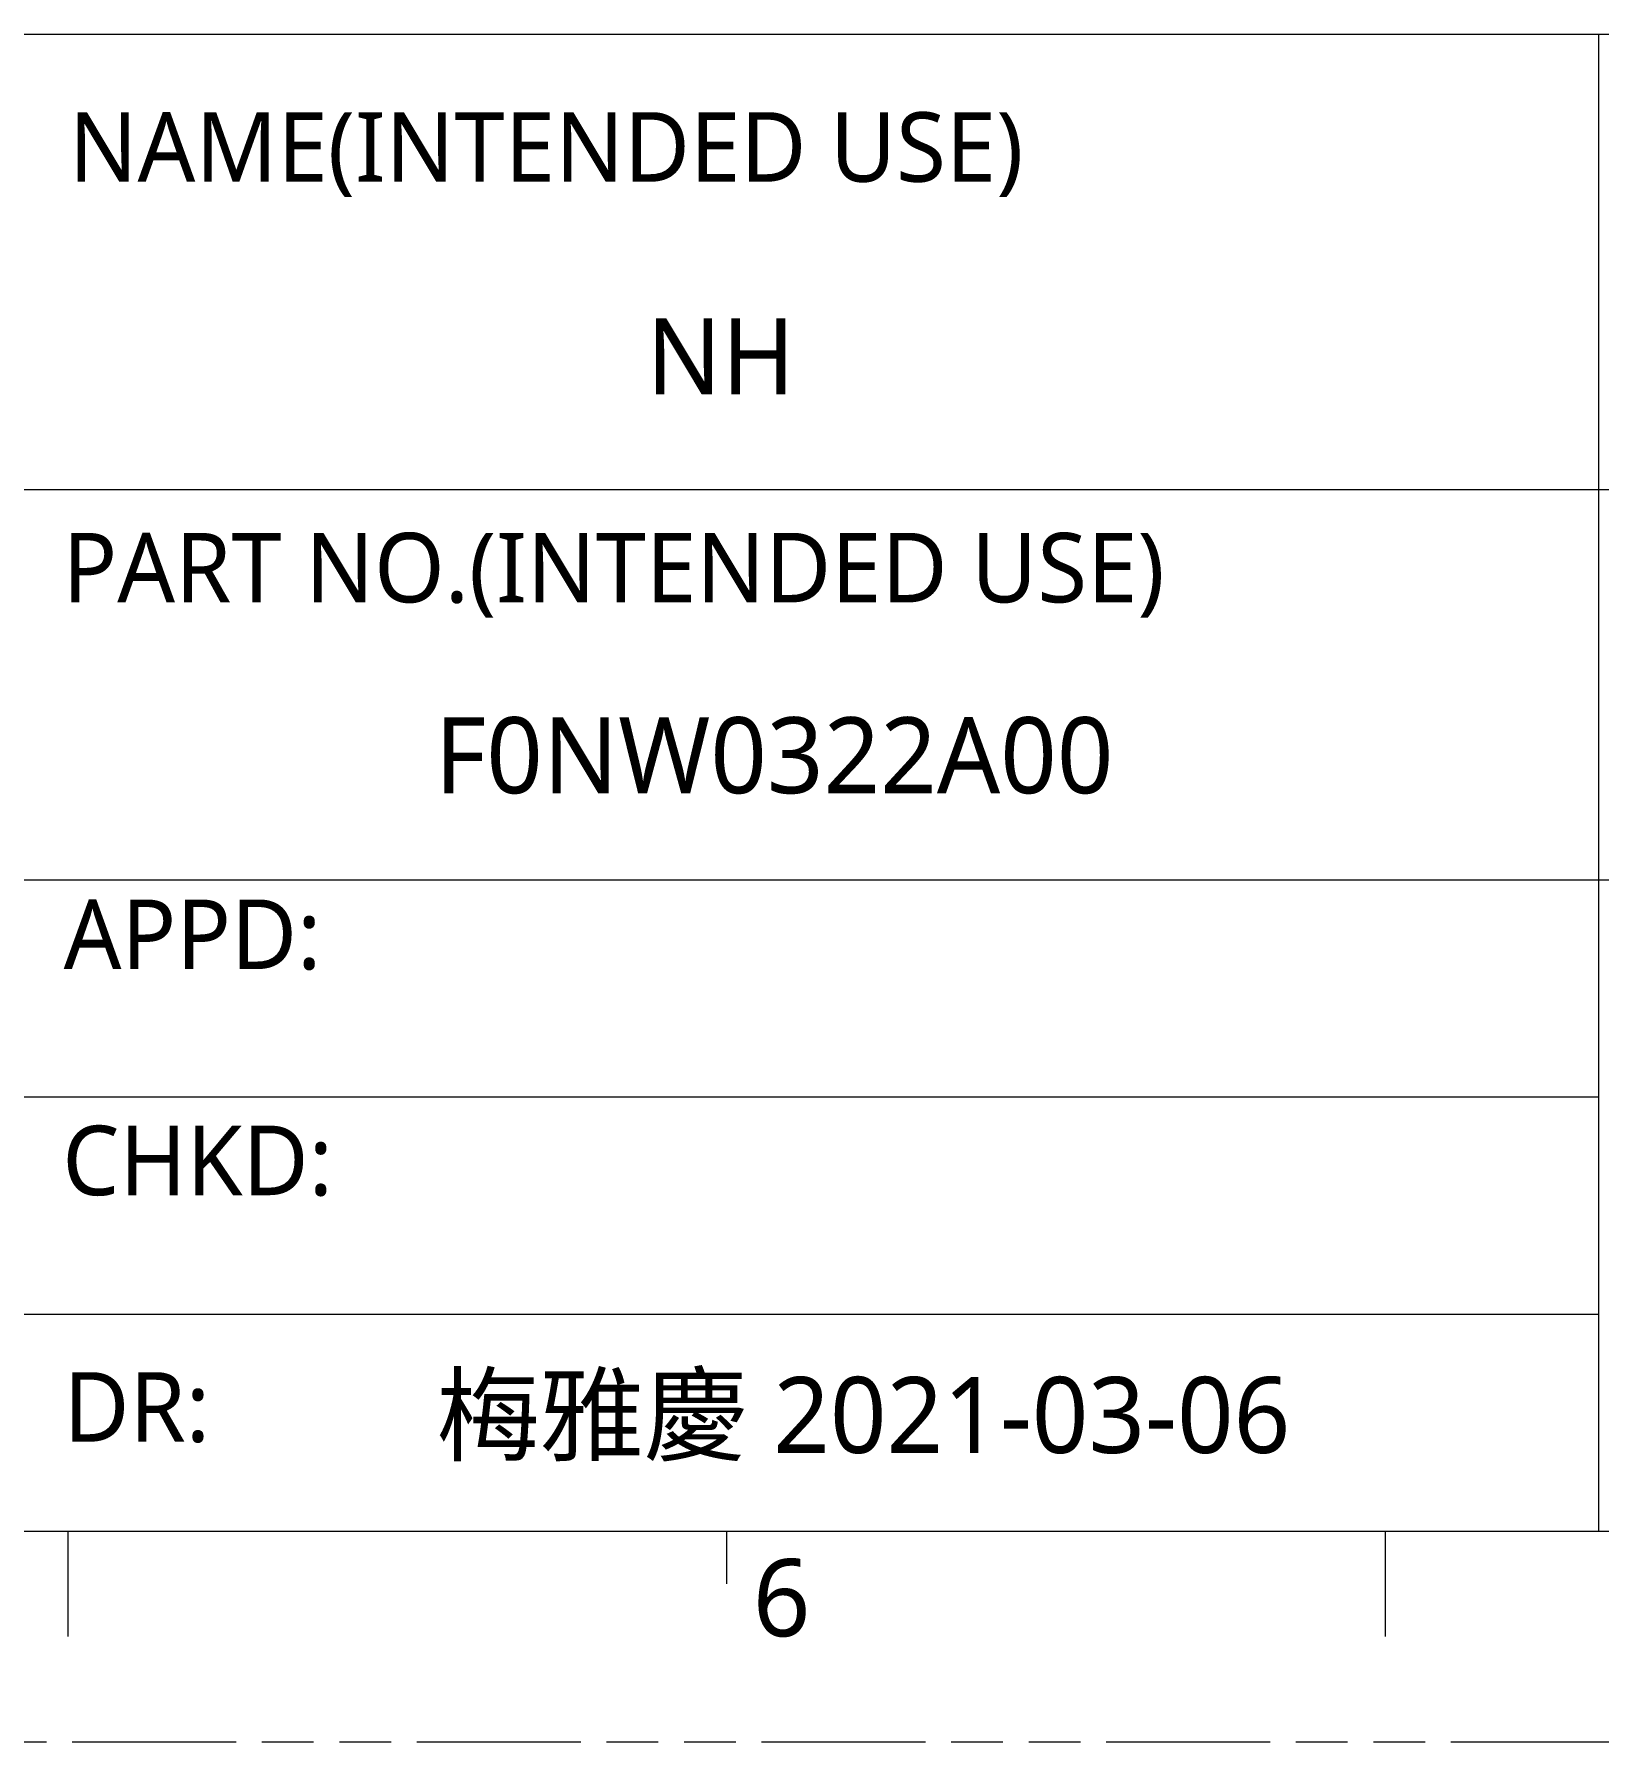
# Model space of a CAD drawing. Extents: x 726 to 3150, y -650 to 148.
# Drawn here: x 2920.7 to 3011.5, y -650.3 to -551.2 of the extents above; entities that cross this region are included whole.
import ezdxf

# ---------------------------------------------------------------- set-up
doc = ezdxf.new("R2010")
doc.units = 0
doc.linetypes.add('PHANTOM', pattern=[29.5, 9.5, -1.5, 3, -1.5, 3, -1.5, 9.5])
doc.layers.get('0').update_dxf_attribs({"lineweight": 5})
doc.layers.add('0PAPERF', color=2, linetype='PHANTOM', lineweight=5, plot=False)
doc.layers.add('DIM', color=3, linetype='Continuous', lineweight=5)
doc.styles.get("Standard").update_dxf_attribs({"font": 'txt.shx'})

msp = doc.modelspace()

# ---------------------------------------------------------------- linework, layer by layer
at = {"color": 0}
for p, q in [((2781.207, -551.179), (3130.467, -551.179)), ((3130.467, -577.609), (2919.023, -577.609)), ((3130.467, -600.264), (2919.023, -600.264)), ((3011.529, -612.85), (2871.826, -612.85)), ((2919.023, -625.436), (3011.529, -625.436))]:
    msp.add_line(p, q, dxfattribs=at)
at = {"color": 0, "lineweight": 0}
msp.add_line((3011.525, -638.02), (3011.525, -551.179), dxfattribs=at)
for p, q in [((2540.53, -638.023), (3130.591, -638.023)), ((2922.694, -638.023), (2922.694, -644.138)), ((2960.91, -638.023), (2960.91, -641.08)), ((2999.127, -638.023), (2999.127, -644.138))]:
    msp.add_line(p, q)
at = {"color": 0}
msp.add_lwpolyline([(2919.023, -551.179), (3130.467, -551.179), (3130.467, -577.609), (2919.023, -577.609)], close=True, dxfattribs=at)
at = {"layer": '0PAPERF'}
msp.add_line((2522.948, -650.252), (3149.857, -650.252), dxfattribs=at)

# ---------------------------------------------------------------- texts
at = {"color": 0}
for s, insert, char_height, width, attachment_point in [('{\\fMicrosoft JhengHei|b0|i0|c136|p0;NAME(INTENDED USE)}', (2922.741, -555.708), 4.03295, 79.75908, 1), ('{\\fMicrosoft JhengHei|b0|i0|c136|p18;NH}', (2960.571, -569.866), 4.41244, 74.51525, 5), ('{\\fMicrosoft JhengHei|b0|i0|c136|p0;PART NO.(INTENDED USE)}', (2922.377, -580.114), 4.03295, 81.73614, 1), ('{\\fMicrosoft JhengHei|b0|i0|c136|p18;F0NW0322A00}', (2963.675, -593.044), 4.41244, 74.51525, 5), ('{\\fMicrosoft JhengHei|b0|i0|c136|p0;APPD:}', (2922.444, -601.386), 4.03295, 18.75889, 1), ('{\\fMicrosoft JhengHei|b0|i0|c136|p0;CHKD:}', (2922.364, -614.505), 4.03295, 18.75889, 1), ('{\\fMicrosoft JhengHei|b0|i0|c136|p0;DR:}', (2922.432, -628.807), 4.03295, 18.75889, 1), ('{\\fMicrosoft JhengHei|b0|i0|c136|p18;梅雅慶 2021-03-06}', (2968.849, -631.535), 4.41244, 74.51525, 5)]:
    msp.add_mtext(s, dxfattribs=dict(at, insert=insert, char_height=char_height, width=width, attachment_point=attachment_point))
at = {"layer": 'DIM', "insert": (2962.439, -639.646), "char_height": 4.48555, "width": 2.73093, "attachment_point": 1}
msp.add_mtext('{\\fMicrosoft JhengHei|b0|i0|c136|p0;\\C0;6}', dxfattribs=at)

doc.saveas('drawing.dxf')
